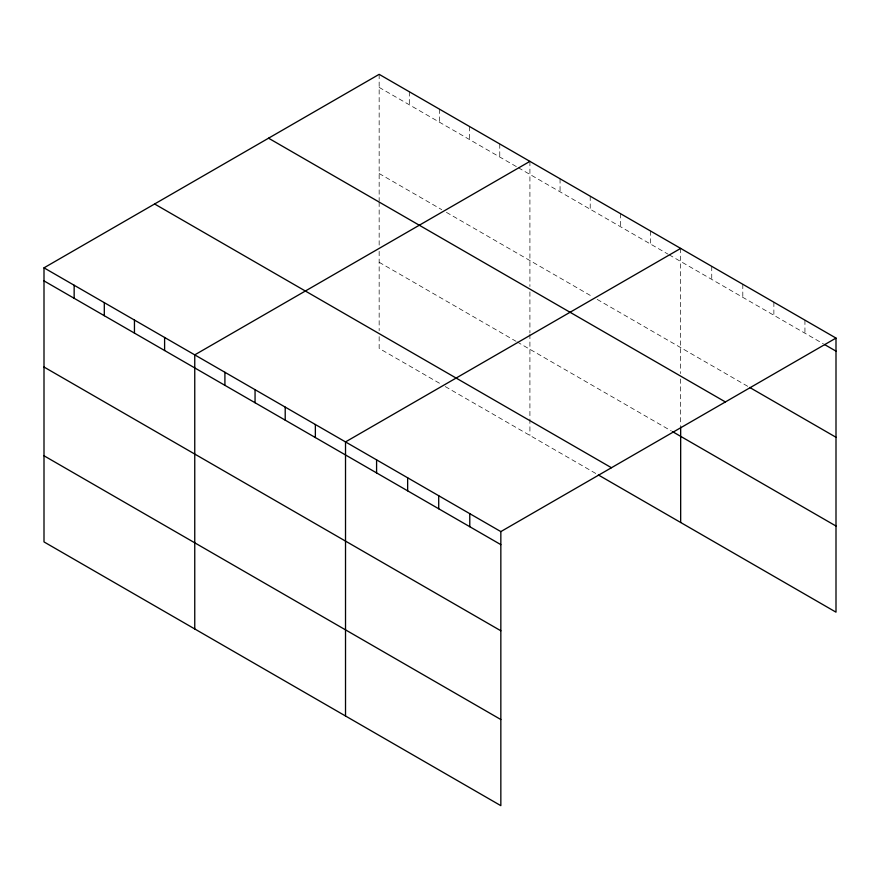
<?xml version="1.0" encoding="UTF-8"?>
<svg xmlns="http://www.w3.org/2000/svg" width="880" height="880" viewBox="0 0 880 880"><rect width="100%" height="100%" fill="white"/><g stroke="black" fill="none" stroke-linecap="round" stroke-linejoin="round"><path stroke-width="0.66" stroke-dasharray="4.4 3.3" d="M379.159 87.384L517.154 167.057M518.32 167.728L667.92 254.1M669.075 254.771L823.339 343.827M379.159 173.525L441.782 209.671M446.424 212.355L592.537 296.714M597.179 299.398L748.561 386.793M379.159 262.273L515.999 341.275M517.154 341.946L671.396 430.991M439.461 383.229L379.159 348.403L379.159 336.105M445.258 386.573L597.179 474.276M804.936 320.155L804.936 333.201M773.872 302.214L773.872 315.271M742.808 284.284L742.808 297.33M711.744 266.354L711.744 279.4M680.669 248.413L680.669 373.538M680.669 379.005L680.669 425.425M650.518 231L650.518 244.057M620.367 213.598L620.367 226.644M590.216 196.185L590.216 209.242M560.065 178.783L560.065 191.829M529.914 161.37L529.914 286.506M529.914 291.962L529.914 332.926M529.914 334.29L529.914 417.67M529.914 419.045L529.914 435.446M499.763 143.968L499.763 157.014M469.612 126.555L469.612 139.612M439.461 109.153L439.461 122.199M409.31 91.74L409.31 104.786M379.159 74.338L379.159 200.827M379.159 202.191L379.159 245.883M379.159 251.35L379.159 330.638"/><path stroke-width="1.32" d="M44 267.839L500.841 531.597L500.841 805.662L44 541.915L44 267.839L379.159 74.338L836 338.085L836 612.161L598.334 474.947M529.914 161.37L194.755 354.871L194.755 628.947M680.669 248.413L345.521 441.914L345.521 715.99M500.841 531.597L836 338.085M824.494 344.498L836 351.142M749.705 387.453L836 437.272M268.554 138.193L725.395 401.951M672.551 431.662L836 526.031M154.605 203.984L611.446 467.731M44 280.885L500.841 544.643M44 367.026L500.841 630.784M44 455.774L500.841 719.532M680.669 426.789L680.669 522.489M469.777 513.656L469.777 526.702M438.713 495.726L438.713 508.772M407.649 477.785L407.649 490.831M376.585 459.855L376.585 472.901M315.359 424.512L315.359 437.558M285.208 407.099L285.208 420.145M255.057 389.686L255.057 402.743M224.906 372.284L224.906 385.33M164.604 337.469L164.604 350.515M134.453 320.056L134.453 333.113M104.302 302.654L104.302 315.7M74.151 285.241L74.151 298.298"/></g></svg>
